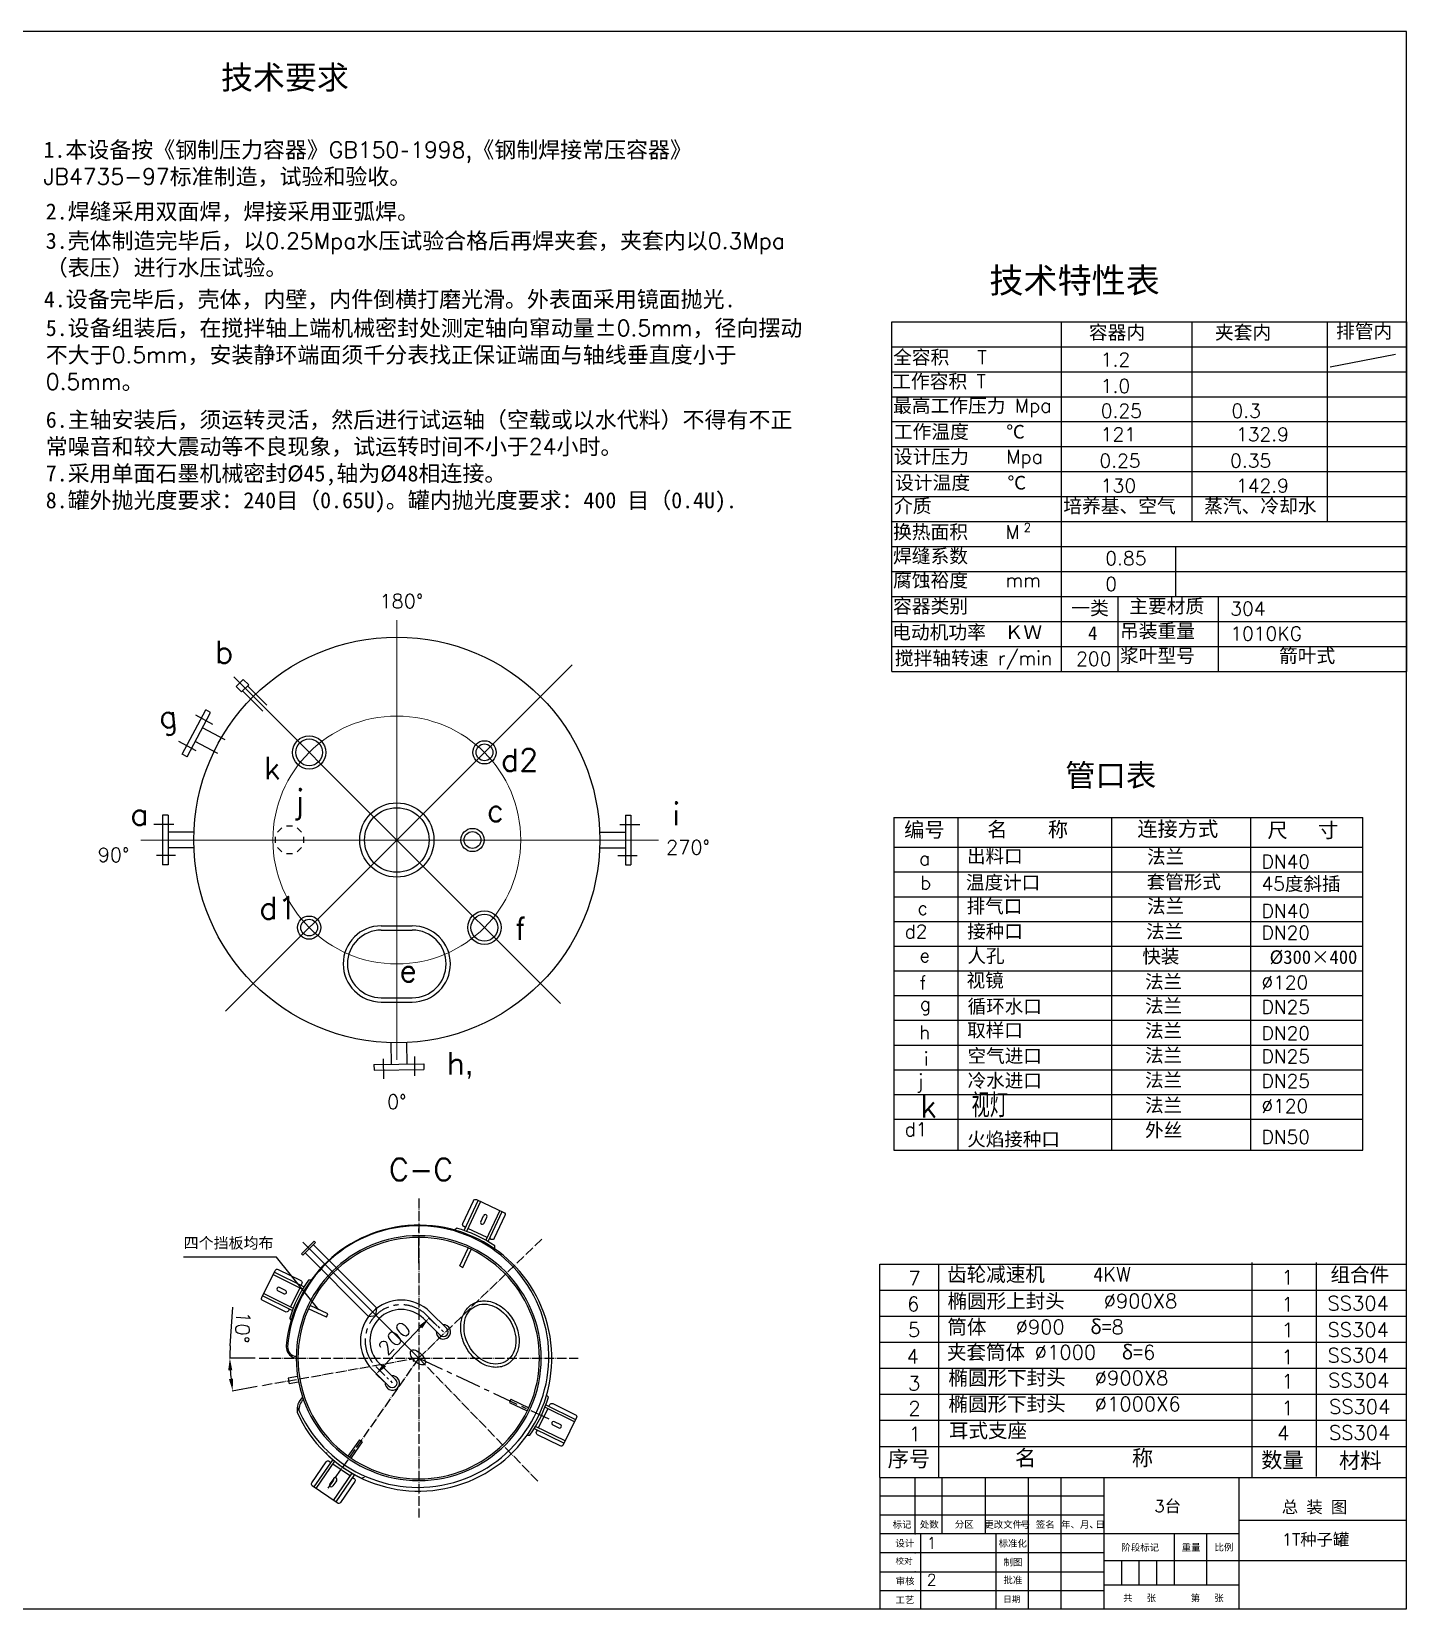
# Model space of a CAD drawing. Header units: millimetres. Extents: x -15295 to -9807, y 801 to 4683.
# Drawn here: x -13188 to -9807, y 801 to 4683 of the extents above; entities that cross this region are included whole.
import ezdxf

# ---------------------------------------------------------------- set-up
doc = ezdxf.new("R2010")
doc.units = ezdxf.units.MM
for name, pattern in [('ACAD_ISO04W100', [30.5, 24, -3, 0.5, -3]), ('CENTER', [50.8, 31.75, -6.35, 6.35, -6.35]), ('CENTERX2', [101.6, 63.5, -12.7, 12.7, -12.7])]:
    doc.linetypes.add(name, pattern=pattern)
for name, color, linetype, lineweight in [('2', 1, 'Continuous', 9), ('4', 6, 'Continuous', 13), ('中心线', 1, 'CENTERX2', 13)]:
    doc.layers.add(name, color=color, linetype=linetype, lineweight=lineweight)
doc.layers.add('点划线', color=1, linetype='CENTERX2')
doc.styles.add('Fs', font='SIMFANG.TTF')
doc.styles.add('KT', font='romanc', dxfattribs={"width": 0.8, "bigfont": 'kt'})
doc.styles.get("Standard").update_dxf_attribs({"font": 'txt.shx', "height": 35})
doc.dimstyles.new('ISO-25', dxfattribs={"dimtxt": 1, "dimasz": 30, "dimexe": 1.25, "dimexo": 10, "dimgap": 10, "dimtad": 1, "dimtxsty": 'Standard', "dimcen": 2.5, "dimadec": 0, "dimazin": 0, "dimtfac": 1, "dimtmove": 0, "dimatfit": 3, "dimfxl": 0, "dimarcsym": 0})

# ---------------------------------------------------------------- blocks, each defined once
blk = doc.blocks.new('*D205')
at = {"color": 0, "lineweight": -2}
for p, q in [((-12699.5, 1449.1), (-12693.3, 1544.8)), ((-12638.2, 1419.2), (-12701.7, 1419.2)), ((-12632.9, 1349), (-12694.6, 1338.1))]:
    blk.add_line(p, q, dxfattribs=at)
for start, end in [(176.2991, 180), (183.7009, 186.3247)]:
    blk.add_arc((-12235.9, 1419.2), 464.5, start, end, dxfattribs=at)
at = {"color": 0}
for points in [[(-12704.5, 1389), (-12694.5, 1389.3), (-12700.5, 1419.2)], [(-12692.7, 1368.7), (-12702.6, 1367.3), (-12693.4, 1338.3)]]:
    blk.add_solid(points, dxfattribs=at)
at = {"layer": 'Defpoints', "color": 0}
for p in [(-12628.2, 1419.2), (-12235.9, 1419.2), (-11843.3, 1419.2), (-12697.3, 1365.1), (-12623, 1350.7)]:
    blk.add_point(p, dxfattribs=at)
at = {"color": 0, "lineweight": 25, "insert": (-12669, 1495.2), "char_height": 35, "attachment_point": 5, "rotation": 266.2991}
blk.add_mtext('10°', dxfattribs=at)
blk = doc.blocks.new('*D327')
at = {"color": 0, "lineweight": -2}
for p, q in [((-12190.6, 1498.6), (-12211.5, 1518.3)), ((-12231.2, 1495.6), (-12319.9, 1401.6)), ((-12320.6, 1361), (-12341.4, 1380.7))]:
    blk.add_line(p, q, dxfattribs=at)
at = {"color": 0}
for points in [[(-12234.8, 1499), (-12227.5, 1492.2), (-12210.6, 1517.4)], [(-12323.6, 1405.1), (-12316.3, 1398.2), (-12340.5, 1379.8)]]:
    blk.add_solid(points, dxfattribs=at)
at = {"layer": 'Defpoints', "color": 0}
for p in [(-12183.4, 1491.7), (-12340.5, 1379.8), (-12313.3, 1354.1)]:
    blk.add_point(p, dxfattribs=at)
at = {"color": 0, "insert": (-12295.5, 1467.5), "char_height": 35, "attachment_point": 5, "rotation": 46.6326}
blk.add_mtext('200', dxfattribs=at)
blk = doc.blocks.new('_None')

msp = doc.modelspace()

# ---------------------------------------------------------------- linework, layer by layer
for p, q in [((-9806.529, 4682.923), (-15295.089, 4682.923)), ((-9806.529, 802.123), (-9806.529, 4682.923)), ((-11072.403, 3108.72), (-11072.403, 3968.88)), ((-11072.403, 3968.88), (-9806.529, 3968.88)), ((-10654.882, 3108.72), (-10654.882, 3968.88)), ((-10333.566, 3477.138), (-10333.566, 3968.88)), ((-10000.435, 3477.138), (-10000.435, 3968.88)), ((-9806.529, 3968.88), (-9806.529, 3108.72)), ((-11072.403, 3907.44), (-9806.529, 3907.44)), ((-9994.247, 3857.833), (-9833.825, 3888.938)), ((-11072.403, 3846), (-9806.529, 3846)), ((-11072.403, 3784.56), (-9806.529, 3784.56)), ((-11072.403, 3723.12), (-9806.529, 3723.12)), ((-11072.403, 3661.68), (-9806.529, 3661.68)), ((-11072.403, 3600.24), (-9806.529, 3600.24)), ((-11072.403, 3538.8), (-9806.529, 3538.8)), ((-11072.403, 3477.36), (-9806.529, 3477.36)), ((-11072.403, 3415.92), (-9806.529, 3415.92)), ((-10373.53, 3293.04), (-10373.53, 3415.92)), ((-11072.403, 3354.48), (-9806.529, 3354.48)), ((-11072.403, 3293.04), (-9806.529, 3293.04)), ((-10516.413, 3290.781), (-10516.413, 3108.72)), ((-10269.278, 3290.781), (-10269.278, 3108.72)), ((-11072.403, 3231.6), (-9806.529, 3231.6)), ((-11072.403, 3170.16), (-9806.529, 3170.16)), ((-11072.403, 3108.72), (-9806.529, 3108.72)), ((-12656.906, 3073.141), (-12609.707, 3025.905)), ((-12669.124, 3060.922), (-12619.35, 3011.108)), ((-12817.87, 2905.396), (-12759.934, 3013.761)), ((-12805.679, 2898.878), (-12747.743, 3007.243)), ((-12747.743, 3007.243), (-12759.934, 3013.761)), ((-12712.122, 2940.3), (-12767.659, 2969.992)), ((-12730.227, 2906.436), (-12785.764, 2936.129)), ((-12805.679, 2898.878), (-12817.87, 2905.396)), ((-12851.993, 2755.294), (-12865.817, 2755.294)), ((-12865.817, 2755.294), (-12865.817, 2632.414)), ((-12851.993, 2755.294), (-12851.993, 2632.414)), ((-11727.641, 2755.294), (-11727.641, 2632.414)), ((-11727.641, 2755.294), (-11713.817, 2755.294)), ((-11713.817, 2755.294), (-11713.817, 2632.414)), ((-11067.222, 2748.992), (-9913.702, 2748.992)), ((-11067.222, 2748.992), (-11067.222, 2006.919)), ((-10909.852, 2748.992), (-10909.852, 1930.379)), ((-10531.589, 2748.992), (-10531.589, 1993.132)), ((-10189.998, 2748.992), (-10189.998, 1930.379)), ((-9913.702, 2006.919), (-9913.702, 2748.992)), ((-12789.017, 2713.054), (-12851.993, 2713.054)), ((-11790.617, 2713.054), (-11727.641, 2713.054)), ((-12789.017, 2674.654), (-12851.993, 2674.654)), ((-11790.617, 2674.654), (-11727.641, 2674.654)), ((-11067.222, 2676.001), (-9913.702, 2676.001)), ((-12851.993, 2632.414), (-12865.817, 2632.414)), ((-11727.641, 2632.414), (-11713.817, 2632.414)), ((-11067.222, 2615.175), (-9913.702, 2615.175)), ((-11067.222, 2554.35), (-9913.702, 2554.35)), ((-11067.222, 2493.524), (-9913.702, 2493.524)), ((-12327.948, 2482.706), (-12251.685, 2482.706)), ((-12327.948, 2472.277), (-12251.685, 2472.277)), ((-11067.222, 2432.698), (-9913.702, 2432.698)), ((-11067.222, 2371.873), (-9913.702, 2371.873)), ((-12327.948, 2305.711), (-12251.685, 2305.711)), ((-12327.948, 2295.282), (-12251.685, 2295.282)), ((-11067.222, 2311.047), (-9913.702, 2311.047)), ((-11067.222, 2250.222), (-9913.702, 2250.222)), ((-12304.411, 2194.833), (-12303.821, 2142.071)), ((-12266.013, 2195.187), (-12265.423, 2142.5)), ((-11067.222, 2189.396), (-9913.702, 2189.396)), ((-12346.058, 2141.598), (-12223.186, 2142.973)), ((-12346.058, 2141.598), (-12345.903, 2127.775)), ((-12223.186, 2142.973), (-12223.031, 2129.15)), ((-12345.903, 2127.775), (-12223.031, 2129.15)), ((-11067.222, 2128.57), (-9913.702, 2128.57)), ((-11067.222, 2067.745), (-9913.702, 2067.745)), ((-11067.222, 2006.919), (-9913.702, 2006.919)), ((-12134.989, 1645.83), (-12114.395, 1689.955)), ((-12127.159, 1642.178), (-12106.566, 1686.301)), ((-12134.992, 1645.831), (-12127.159, 1642.178)), ((-11101.583, 1650.074), (-9806.529, 1650.074)), ((-11101.583, 1125.274), (-11101.583, 1650.074)), ((-10957.607, 1650.074), (-10957.607, 1125.274)), ((-10186.548, 1654.503), (-10186.548, 1125.274)), ((-10028.844, 1654.503), (-10028.844, 1127.944)), ((-11101.583, 1586.074), (-9806.529, 1586.074)), ((-12463.104, 1520.211), (-12506.901, 1540.652)), ((-12459.452, 1528.042), (-12503.25, 1548.483)), ((-12463.105, 1520.208), (-12459.452, 1528.042)), ((-11101.583, 1522.074), (-9806.529, 1522.074)), ((-11101.583, 1458.074), (-9806.529, 1458.074)), ((-12534.094, 1373.823), (-12556.991, 1369.691)), ((-12556.991, 1369.691), (-12554.433, 1355.616)), ((-12531.572, 1359.595), (-12554.433, 1355.616)), ((-11101.583, 1394.074), (-9806.529, 1394.074)), ((-11101.583, 1330.074), (-9806.529, 1330.074)), ((-12009.369, 1317.718), (-12013.023, 1309.885)), ((-12013.023, 1309.885), (-11968.9, 1289.292)), ((-12009.371, 1317.715), (-11965.246, 1297.121)), ((-11101.583, 1266.074), (-9806.529, 1266.074)), ((-12381.963, 1217.774), (-12410.243, 1177.609)), ((-12375.051, 1212.886), (-12402.418, 1173.946)), ((-11101.583, 1202.074), (-9806.529, 1202.074)), ((-11101.583, 1125.274), (-9806.529, 1125.274)), ((-11101.583, 1125.274), (-11101.583, 802.123)), ((-11014.479, 986.622), (-11014.479, 1125.274)), ((-10948.103, 986.622), (-10948.103, 1125.274)), ((-10841.902, 986.622), (-10841.902, 1125.274)), ((-10735.7, 802.123), (-10735.7, 1125.274)), ((-10656.049, 802.123), (-10656.049, 1125.274)), ((-10549.848, 802.123), (-10549.848, 1125.274)), ((-10217.968, 802.123), (-10217.968, 1125.274)), ((-10549.848, 1079.179), (-11101.583, 1079.179)), ((-10549.848, 1033.085), (-11101.583, 1033.085)), ((-10217.968, 1020.023), (-9806.529, 1020.023)), ((-10217.968, 986.622), (-11101.583, 986.622)), ((-11001.204, 800.769), (-11001.204, 986.622)), ((-10815.351, 802.123), (-10815.351, 986.622)), ((-10377.27, 860.507), (-10377.27, 986.622)), ((-10297.619, 860.507), (-10297.619, 986.622)), ((-10549.848, 940.158), (-11101.583, 940.158)), ((-11101.583, 893.695), (-10549.848, 893.695)), ((-10217.968, 920.246), (-10549.848, 920.246)), ((-10506.703, 860.507), (-10506.703, 920.246)), ((-10463.559, 860.507), (-10463.559, 920.246)), ((-10420.415, 860.507), (-10420.415, 920.246)), ((-10377.27, 860.507), (-10377.27, 920.246)), ((-10216.891, 921.389), (-9806.529, 921.389)), ((-10217.968, 860.507), (-10549.848, 860.507)), ((-11101.583, 847.232), (-10549.848, 847.232)), ((-15295.089, 802.123), (-9806.529, 802.123))]:
    msp.add_line(p, q)
at = {"color": 3}
for p, q in [((-12583.292, 2713.544), (-12572.66, 2724.177)), ((-12561.072, 2728.91), (-12546.036, 2728.91)), ((-12534.495, 2724.064), (-12523.863, 2713.432)), ((-12588.138, 2686.967), (-12588.138, 2702.003)), ((-12519.129, 2701.845), (-12519.129, 2686.808)), ((-12572.772, 2664.747), (-12583.404, 2675.38)), ((-12546.195, 2659.901), (-12561.231, 2659.901)), ((-12523.975, 2675.268), (-12534.607, 2664.635)), ((-11067.222, 2006.919), (-11067.222, 1930.379)), ((-10531.589, 1993.132), (-10531.589, 1930.379)), ((-9913.787, 1930.379), (-9913.702, 2006.919)), ((-11067.222, 1930.379), (-9913.787, 1930.379)), ((-12235.834, 1419.052), (-12521.019, 1704.237)), ((-12381.963, 1217.774), (-12375.051, 1212.886)), ((-12462.095, 1182.591), (-12462.095, 1187.108)), ((-12376.268, 1123.438), (-12369.575, 1126.216))]:
    msp.add_line(p, q, dxfattribs=at)
at = {"lineweight": 25}
for p, q in [((-12083.262, 1754.513), (-12076.246, 1769.573)), ((-12075.173, 1750.741), (-12068.15, 1765.798)), ((-12147.354, 1735.276), (-12142.984, 1739.192)), ((-12048.698, 1689.285), (-12048.509, 1695.15)), ((-12563.36, 1585.512), (-12578.259, 1592.864)), ((-12501.337, 1610.631), (-12507.196, 1610.949)), ((-12567.308, 1577.507), (-12582.21, 1584.853)), ((-12549.483, 1513.009), (-12553.302, 1517.464)), ((-11920.605, 1327.256), (-11916.768, 1322.817)), ((-11906.431, 1254.81), (-11891.502, 1247.519)), ((-11902.516, 1262.831), (-11887.584, 1255.547)), ((-11968.35, 1229.437), (-11962.49, 1229.143)), ((-12445.056, 1123.337), (-12454.487, 1109.659)), ((-12437.707, 1118.272), (-12447.132, 1104.59))]:
    msp.add_line(p, q, dxfattribs=at)
at = {"linetype": 'ByBlock'}
for p, q in [((-12524.269, 1675.551), (-12492.818, 1707.002)), ((-12521.245, 1672.526), (-12524.269, 1675.551)), ((-12521.245, 1672.526), (-12489.794, 1703.978)), ((-12489.794, 1703.978), (-12492.818, 1707.002))]:
    msp.add_line(p, q, dxfattribs=at)
at = {"color": 0, "linetype": 'ByBlock'}
for p, q in [((-12515.574, 1678.197), (-12359.126, 1521.749)), ((-12495.464, 1698.307), (-12339.016, 1541.859)), ((-12359.126, 1521.749), (-12341.622, 1524.355)), ((-12341.622, 1524.355), (-12339.016, 1541.859)), ((-12224.189, 1516.189), (-12224.189, 1516.189)), ((-12224.189, 1516.189), (-12183.418, 1475.419)), ((-12207.858, 1532.52), (-12167.088, 1491.75)), ((-12333.456, 1406.922), (-12292.686, 1366.151)), ((-12250.802, 1413.424), (-12248.108, 1410.73)), ((-12349.787, 1390.591), (-12309.017, 1349.821))]:
    msp.add_line(p, q, dxfattribs=at)
at = {"color": 0, "linetype": 'CENTER'}
for p, q in [((-12216.024, 1524.355), (-12175.253, 1483.584)), ((-12341.622, 1398.757), (-12300.851, 1357.986))]:
    msp.add_line(p, q, dxfattribs=at)
msp.add_lwpolyline([(-12685.085, 3071.416), (-12671.857, 3058.189), (-12654.163, 3075.884), (-12667.39, 3089.111)], close=True)
at = {"lineweight": 25}
for points in [[(-12120.526, 1740.715), (-12124.993, 1742.797, -0.41421356), (-12127.605, 1749.973), (-12101.276, 1806.452, -0.41421356), (-12094.101, 1809.065), (-12026.422, 1777.515, -0.41421356), (-12023.81, 1770.339), (-12050.139, 1713.86, -0.41421356), (-12057.315, 1711.248), (-12061.781, 1713.33)], [(-12554.332, 1539.95), (-12556.512, 1535.53, -0.41421356), (-12563.743, 1533.075), (-12619.63, 1560.638, -0.41421356), (-12622.085, 1567.87), (-12589.057, 1634.839, -0.41421356), (-12581.825, 1637.293), (-12525.938, 1609.73, -0.41421356), (-12523.483, 1602.499), (-12525.663, 1598.079)], [(-11915.646, 1300.336), (-11913.484, 1304.764, -0.41421356), (-11906.262, 1307.248), (-11850.263, 1279.915, -0.41421356), (-11847.779, 1272.693), (-11880.532, 1205.59, -0.41421356), (-11887.753, 1203.105), (-11943.753, 1230.439, -0.41421356), (-11946.237, 1237.66), (-11944.076, 1242.089)], [(-12398.666, 1125.674), (-12394.609, 1122.878, -0.41421356), (-12393.227, 1115.367), (-12428.59, 1064.059, -0.41421356), (-12436.1, 1062.677), (-12497.583, 1105.051, -0.41421356), (-12498.965, 1112.562), (-12463.602, 1163.871, -0.41421356), (-12456.091, 1165.253), (-12452.034, 1162.456)]]:
    msp.add_lwpolyline(points, format="xyb", dxfattribs=at)
for points in [[(-12124.05, 1733.156), (-12124.05, 1733.156), (-12089.634, 1806.983)], [(-12083.899, 1804.309), (-12118.079, 1730.989)], [(-12036.624, 1782.271), (-12070.804, 1708.951)], [(-12065.305, 1705.771), (-12065.305, 1705.771), (-12030.889, 1779.597)], [(-12067.516, 1716.003), (-12114.791, 1738.042)], [(-12594.035, 1624.744), (-12521.484, 1588.963)], [(-12518.183, 1594.39), (-12518.183, 1594.39), (-12591.236, 1630.419)], [(-12528.462, 1592.404), (-12551.533, 1545.624)], [(-12546.852, 1536.261), (-12546.852, 1536.261), (-12619.905, 1572.289)], [(-12617.107, 1577.964), (-12544.555, 1542.183)], [(-11941.3, 1247.775), (-11918.421, 1294.65)], [(-11852.716, 1262.579), (-11925.413, 1298.062)], [(-11923.14, 1303.994), (-11923.14, 1303.994), (-11849.94, 1268.265)], [(-11951.571, 1245.747), (-11951.571, 1245.747), (-11878.37, 1210.018)], [(-11875.595, 1215.704), (-11948.293, 1251.188)], [(-12447.301, 1169.323), (-12447.301, 1169.323), (-12493.525, 1102.255)], [(-12488.315, 1098.664), (-12442.408, 1165.272)], [(-12446.824, 1158.865), (-12403.876, 1129.265)], [(-12445.368, 1069.064), (-12399.461, 1135.672)], [(-12393.934, 1132.542), (-12393.934, 1132.542), (-12440.158, 1065.473)]]:
    msp.add_lwpolyline(points, dxfattribs=at)
for centre, radius in [((-12289.817, 2693.854), 499.234), ((-12505.388, 2909.419), 40.958), ((-12505.388, 2909.419), 32.958), ((-12074.158, 2909.512), 28.587), ((-12074.158, 2909.512), 20.587), ((-12103.587, 2693.854), 28.587), ((-12103.587, 2693.854), 20.587), ((-12505.385, 2478.285), 28.587), ((-12505.385, 2478.285), 20.587), ((-12074.248, 2478.285), 41.163), ((-12074.248, 2478.285), 33.163)]:
    msp.add_circle(centre, radius)
at = {"color": 3}
for radius in [91.305, 79.447]:
    msp.add_circle((-12289.817, 2693.854), radius, dxfattribs=at)
for centre, radius, start, end in [((-12327.948, 2388.994), 93.712, 90, 270), ((-12327.948, 2388.994), 83.283, 90, 270), ((-12251.685, 2388.994), 93.712, 270, 90), ((-12251.685, 2388.994), 83.283, 270, 90), ((-12235.936, 1419.052), 301.32, 90, 0), ((-12235.936, 1419.052), 297, 90, 0), ((-12235.936, 1419.052), 301.32, 0, 90), ((-12235.936, 1419.052), 297, 0, 90), ((-12234.365, 1419.816), 332.192, 55.979755, 74.03286), ((-12236.01, 1419.091), 332.192, 144.721506, 162.774611), ((-12234.461, 1419.888), 332.192, 324.956421, 343.009526), ((-12233.001, 1423.149), 332.192, 226.398247, 244.451352)]:
    msp.add_arc(centre, radius, start, end)
at = {"lineweight": 25}
for centre, radius, start, end in [((-12079.143, 1752.788), 4.466, 152.75202, 337.260595), ((-12072.197, 1767.686), 4.466, 334.994129, 155.018486), ((-12580.235, 1588.859), 4.466, 63.73588, 243.760237), ((-12565.493, 1581.588), 4.466, 241.493771, 66.002346), ((-12534.793, 1446.822), 27, 174.551396, 188.360465), ((-12533.767, 1446.973), 28.037, 188.360465, 262.851505), ((-12533.797, 1446.919), 24.636, 178.519325, 261.976503), ((-12493.999, 1292.252), 41.235, 131.950114, 188.978923), ((-12492.961, 1290.978), 37.828, 134.998087, 181.453289), ((-11904.314, 1258.743), 4.466, 61.728686, 246.237261), ((-11889.542, 1251.533), 4.466, 243.970795, 63.995152), ((-12450.81, 1107.124), 4.466, 145.412621, 325.436978), ((-12441.482, 1120.658), 4.466, 323.170512, 147.679087)]:
    msp.add_arc(centre, radius, start, end, dxfattribs=at)
at = {"color": 3}
for centre, radius, start, end in [((-12235.834, 1419.052), 327.246, 204.025404, 174.704692), ((-12237.604, 1422.868), 321.729, 202.596302, 175.712846)]:
    msp.add_arc(centre, radius, start, end, dxfattribs=at)
at = {"color": 0, "linetype": 'ByBlock'}
for centre, radius, start, end in [((-12278.823, 1461.556), 100.359, 45, 225), ((-12278.823, 1461.556), 77.264, 45, 225), ((-12175.253, 1483.584), 17.57, 176.087524, 93.912476), ((-12175.253, 1483.584), 11.547, 225, 45), ((-12300.851, 1357.986), 17.734, 175.627966, 94.372034), ((-12300.851, 1357.986), 11.547, 225, 45)]:
    msp.add_arc(centre, radius, start, end, dxfattribs=at)
at = {"color": 0, "linetype": 'CENTERX2'}
msp.add_arc((-12278.823, 1461.556), 88.811, 45, 225, dxfattribs=at)
at = {"color": 3}
msp.add_ellipse((-12060.701, 1478.166), major_axis=(37.087, -68.179), ratio=0.76147117, dxfattribs=at)
at = {"color": 0, "linetype": 'ByBlock'}
msp.add_ellipse((-12238.052, 1420.785), major_axis=(16.61, -16.61), ratio=0.4915936, dxfattribs=at)
at = {"color": 3}
msp.add_open_spline([(-12019.792, 1402.959), (-12017.201, 1404.369), (-12014.728, 1405.995), (-12008.937, 1410.531), (-12005.794, 1413.682), (-12000.265, 1420.703), (-11997.88, 1424.573), (-11993.93, 1432.862), (-11992.366, 1437.281), (-11990.081, 1446.498), (-11989.36, 1451.296), (-11988.76, 1461.111), (-11988.881, 1466.127), (-11990.126, 1477.966), (-11991.586, 1484.812), (-11995.885, 1498.21), (-11998.724, 1504.761), (-12005.609, 1517.188), (-12009.655, 1523.063), (-12018.723, 1533.791), (-12023.746, 1538.643), (-12034.494, 1547.019), (-12040.219, 1550.543), (-12052.061, 1556.014), (-12058.178, 1557.961), (-12069.186, 1559.863), (-12074.069, 1560.147), (-12083.643, 1559.54), (-12088.334, 1558.649), (-12097.281, 1555.703), (-12101.536, 1553.648), (-12109.378, 1548.48), (-12112.964, 1545.367), (-12119.295, 1538.265), (-12122.042, 1534.278), (-12126.602, 1525.636), (-12128.417, 1520.983), (-12131.08, 1511.217), (-12131.928, 1506.105), (-12132.66, 1495.623), (-12132.544, 1490.253), (-12131.373, 1479.454), (-12130.318, 1474.025), (-12127.323, 1463.306), (-12125.383, 1458.015), (-12120.695, 1447.767), (-12117.947, 1442.809), (-12111.745, 1433.408), (-12108.29, 1428.966), (-12100.797, 1420.766), (-12096.758, 1417.009), (-12088.236, 1410.328), (-12083.752, 1407.404), (-12074.493, 1402.519), (-12069.718, 1400.558), (-12060.047, 1397.707), (-12055.15, 1396.816), (-12045.431, 1396.184), (-12040.609, 1396.443), (-12031.267, 1398.141), (-12026.748, 1399.581), (-12021.586, 1402.016), (-12020.682, 1402.475), (-12019.792, 1402.959)], degree=3, knots=[0, 0, 0, 0, 0.12712337, 0.12712337, 0.31605155, 0.31605155, 0.50497972, 0.50497972, 0.6939079, 0.6939079, 0.88283607, 0.88283607, 1.07176424, 1.07176424, 1.32635976, 1.32635976, 1.58095529, 1.58095529, 1.83555081, 1.83555081, 2.09014633, 2.09014633, 2.34474185, 2.34474185, 2.59933737, 2.59933737, 2.80156917, 2.80156917, 3.00380097, 3.00380097, 3.20603278, 3.20603278, 3.40826458, 3.40826458, 3.61049638, 3.61049638, 3.81272819, 3.81272819, 4.01495999, 4.01495999, 4.21719179, 4.21719179, 4.4194236, 4.4194236, 4.6216554, 4.6216554, 4.8238872, 4.8238872, 5.02611901, 5.02611901, 5.22835081, 5.22835081, 5.43058261, 5.43058261, 5.63281442, 5.63281442, 5.83504622, 5.83504622, 6.03727802, 6.03727802, 6.23950983, 6.23950983, 6.28318531, 6.28318531, 6.28318531, 6.28318531], dxfattribs=at)
for p in [(-11014.479, 1079.548), (-11014.479, 1033.085), (-11014.479, 986.622), (-11014.479, 940.158), (-11014.479, 893.695), (-11014.479, 847.232)]:
    msp.add_point(p)
at = {"layer": '2'}
for p, q in [((-12289.817, 2153.27), (-12289.817, 3234.438)), ((-12289.817, 2693.854), (-11858.5, 3125.171)), ((-12289.817, 2693.854), (-12690.956, 3094.982)), ((-12919.53, 2693.854), (-11646.285, 2693.854)), ((-12289.817, 2693.854), (-12710.974, 2272.697)), ((-12289.817, 2693.854), (-11887.281, 2291.319))]:
    msp.add_line(p, q, dxfattribs=at)
msp.add_circle((-12289.817, 2693.854), 304.86, dxfattribs=at)
at = {"layer": '中心线', "linetype": 'ACAD_ISO04W100', "lineweight": 25}
for p, q in [((-11933.421, 1711.798), (-12235.936, 1419.154)), ((-12235.936, 1419.154), (-12623.007, 1350.725)), ((-12235.936, 1419.154), (-12461.086, 1096.976)), ((-11943.19, 1116.537), (-12235.834, 1419.052))]:
    msp.add_line(p, q, dxfattribs=at)
at = {"layer": '点划线'}
for p, q in [((-12742.524, 2978.326), (-12784.4, 3000.715)), ((-12783.045, 2912.903), (-12826.152, 2935.95)), ((-12838.645, 2732.254), (-12887.526, 2732.254)), ((-11740.989, 2732.254), (-11692.107, 2732.254)), ((-12833.756, 2655.454), (-12881.241, 2655.454)), ((-11745.877, 2655.454), (-11698.392, 2655.454)), ((-12323.169, 2155.203), (-12322.622, 2106.324)), ((-12246.428, 2160.951), (-12245.897, 2113.468)), ((-12235.936, 1652.551), (-12235.936, 1737.808))]:
    msp.add_line(p, q, dxfattribs=at)
at = {"layer": '点划线', "linetype": 'ACAD_ISO04W100'}
for p, q in [((-12235.936, 1811.636), (-12235.936, 1026.673)), ((-12628.418, 1419.154), (-11843.454, 1419.154))]:
    msp.add_line(p, q, dxfattribs=at)
at = {"layer": '点划线', "lineweight": 25}
msp.add_line((-12235.936, 1419.154), (-11915.941, 1269.372), dxfattribs=at)

# ---------------------------------------------------------------- texts
at = {"color": 3, "style": 'KT', "width": 0.8}
msp.add_text('视灯', height=58.7032, dxfattribs=at).set_placement((-10876.045, 2011.446))
at = {"style": 'Fs'}
for s, p in [('标记', (-11070.271, 1001.422)), ('处数', (-11003.357, 1001.646)), ('分区', (-10917.427, 1001.78)), ('更改文件', (-10844.858, 1001.321)), ('号', (-10755.855, 1000.429)), ('签名', (-10718.03, 1001.556)), ('年、月、', (-10656.049, 1001.466)), ('日', (-10571.469, 1001.601)), ('设计', (-11063.544, 955.228)), ('标准化', (-10809.611, 955.003)), ('阶段标记', (-10507.78, 945.002)), ('重量', (-10359.465, 945.092)), ('比例', (-10278.603, 945.316)), ('制图', (-10797.681, 908.72)), ('审核', (-11062.781, 862.167)), ('批准', (-10797.681, 864.774)), ('工艺', (-11063.275, 815.704)), ('共', (-10503.369, 820.567)), ('张', (-10445.545, 820.567)), ('第', (-10336.981, 820.612)), ('张', (-10279.157, 820.612))]:
    msp.add_text(s, height=16.594, dxfattribs=at).set_placement(p)
at = {"color": 3}
for s, p in [('1', (-10986.348, 950.189)), ('2', (-10986.348, 859.963))]:
    msp.add_text(s, height=28, dxfattribs=at).set_placement(p)
for s, insert, char_height, width, attachment_point in [('{\\fSimSun|b0|i0|c134|p54;技术要求}', (-12722.119, 4598.877), 57.6, 1667.54487, 1), ('{\\fSimSun|b0|i0|c134|p2;1.\\fSimSun|b0|i0|c134|p54;本设备按《钢制压力容器》}GB150{\\fSimSun|b0|i0|c134|p54;-}1998,{\\fSimSun|b0|i0|c134|p54;《钢制焊接常压容器》}JB4735-97{\\fSimSun|b0|i0|c134|p54;标准制造，试验和验收。^I}', (-13158.96, 4411.967), 39.6, 1844.68461, 1), ('{\\fSimSun|b0|i0|c134|p54;2.焊缝采用双面焊，焊接采用亚弧焊。^I}', (-13153.257, 4260.129), 39.6, 1089.22788, 1), ('{\\fSimSun|b0|i0|c134|p54;3.壳体制造完毕后，以}0.25Mpa{\\fSimSun|b0|i0|c134|p54;水压试验合格后再焊夹套，夹套内以}0.3Mpa{\\fSimSun|b0|i0|c134|p54;（表压）进行水压试验。}', (-13153.257, 4188.024), 39.6, 1853.09151, 1), ('{\\fSimSun|b0|i0|c134|p54;技术特性表}', (-10832.253, 4101.37), 61.44, 1778.71453, 1), ('{\\fSimSun|b0|i0|c134|p54;4.设备完毕后，壳体，内壁，内件倒横打磨光滑。外表面采用镜面抛光. }', (-13157.9, 4044.13), 39.6, 1838.98096, 1), ('{\\fSimSun|b0|i0|c134|p54;5.设备组装后，在搅拌轴上端机械密封处测定轴向窜动量±}0.5mm{\\fSimSun|b0|i0|c134|p54;，径向摆动不大于}0.5mm{\\fSimSun|b0|i0|c134|p54;，安装静环端面须千分表找正保证端面与轴线垂直度小于}0.5mm{\\fSimSun|b0|i0|c134|p54;。}', (-13153.257, 3973.387), 39.6, 1871.90554, 1), ('{\\fSimSun|b0|i0|c134|p54;容器内}', (-10587.465, 3959.596), 33.792, 1082.67274, 1), ('{\\fSimSun|b0|i0|c134|p54;夹套内}', (-10277.607, 3959.596), 33.792, 1082.67274, 1), ('{\\fSimSun|b0|i0|c134|p54;排管内}', (-9979.627, 3962.371), 33.792, 1082.67274, 1), ('{\\fSimSun|b0|i0|c134|p54;全容积   }T', (-11069.2, 3898.472), 33.792, 1082.67274, 1), ('1.2', (-10558.296, 3892.813), 33.792, 1082.67274, 1), ('{\\fSimSun|b0|i0|c134|p54;工作容积 }T', (-11071.405, 3838.98), 33.792, 1082.67274, 1), ('1.0', (-10558.296, 3828.004), 33.792, 1082.67274, 1), ('{\\fSimSun|b0|i0|c134|p54;最高工作压力 }Mpa', (-11069.2, 3779.488), 33.792, 1082.67274, 1), ('0.25', (-10558.296, 3766.607), 33.792, 1082.67274, 1), ('0.3', (-10236.98, 3766.607), 33.792, 1082.67274, 1), ('{\\fSimSun|b0|i0|c134|p54;6.主轴安装后，须运转灵活，然后进行试运轴（空载或以水代料）不得有不正常噪音和较大震动等不良现象，试运转时间不小于}24{\\fSimSun|b0|i0|c134|p54;小时。\\P7.\\fSimSun|b0|i0|c134|p6;采用单面石墨机械密封%%C45,轴为%%C48相连接。\\P8.罐外抛光度要求：240目（0.65U)。罐内抛光度要求：400 目（0.4U).}', (-13153.257, 3747.698), 39.6, 1862.49853, 1), ('{\\fSimSun|b0|i0|c134|p54;工作温度    ℃}', (-11067.252, 3715.27), 33.792, 1082.67274, 1), ('121', (-10558.296, 3708.62), 33.792, 1082.67274, 1), ('132.9', (-10225.878, 3708.62), 33.792, 1082.67274, 1), ('{\\fSimSun|b0|i0|c134|p54;设计压力    }Mpa', (-11066.995, 3653.894), 33.792, 1082.67274, 1), ('0.25', (-10561.71, 3643.811), 33.792, 1082.67274, 1), ('0.35', (-10240.393, 3643.811), 33.792, 1082.67274, 1), ('{\\fSimSun|b0|i0|c134|p54;设计温度    ℃}', (-11064.193, 3589.93), 33.792, 1082.67274, 1), ('130', (-10558.296, 3582.413), 33.792, 1082.67274, 1), ('142.9', (-10225.878, 3582.413), 33.792, 1082.67274, 1), ('{\\fSimSun|b0|i0|c134|p54;介质}', (-11066.995, 3532.707), 33.792, 1082.67274, 1), ('{\\fSimSun|b0|i0|c134|p54;培养基、空气}', (-10650.533, 3532.431), 33.792, 1082.67274, 1), ('{\\fSimSun|b0|i0|c134|p54;蒸汽、冷却水}', (-10304.101, 3532.431), 33.792, 1082.67274, 1), ('{\\fSimSun|b0|i0|c134|p54;换热面积    }M', (-11069.2, 3468.808), 33.792, 1082.67274, 1), ('2', (-10748.276, 3473.566), 21.504, 397.69979, 1), ('{\\fSimSun|b0|i0|c134|p54;焊缝系数}', (-11069.2, 3409.316), 33.792, 1082.67274, 1), ('0.85', (-10547.195, 3403.897), 33.792, 1082.67274, 1), ('{\\fSimSun|b0|i0|c134|p54;腐蚀裕度\u3000\u3000}mm', (-11069.2, 3349.824), 33.792, 1082.67274, 1), ('0', (-10547.195, 3340.753), 33.792, 1082.67274, 1), ('{\\fSimSun|b0|i0|c134|p54;容器类别}', (-11069.2, 3285.926), 33.792, 1082.67274, 1), ('{\\fSimSun|b0|i0|c134|p54;一类}', (-10630.73, 3281.409), 33.792, 1082.67274, 1), ('{\\fSimSun|b0|i0|c134|p54;主要材质}', (-10488.341, 3285.926), 33.792, 1082.67274, 1), ('304', (-10239.906, 3280.108), 33.792, 1082.67274, 1), ('{\\fSimSun|b0|i0|c134|p54;电动机功率\u3000ＫＷ}', (-11071.405, 3222.027), 33.792, 1082.67274, 1), ('{\\fSimSun|b0|i0|c134|p54;吊装重量}', (-10510.942, 3224.945), 33.792, 1082.67274, 1), ('b', (-12692.178, 3183.629), 55, 494.42099, 3), ('{\\fSimSun|b0|i0|c134|p54;4}', (-10589.528, 3219.969), 33.792, 1082.67274, 1), ('1010KG', (-10239.906, 3218.668), 33.792, 1082.67274, 1), ('{\\fSimSun|b0|i0|c134|p54;搅拌轴转速 }r/min', (-11064.79, 3158.128), 33.792, 1082.67274, 1), ('200', (-10619.026, 3156.518), 33.792, 1082.67274, 1), ('{\\fSimSun|b0|i0|c134|p54;浆叶型号         箭叶式}', (-10511.166, 3163.964), 33.792, 1082.67274, 1), ('d2', (-11941.734, 2918.422), 55, 494.42099, 3), ('k', (-12616.447, 2898.208), 55, 494.42099, 1), ('{\\fSimSun|b0|i0|c134|p54;管口表}', (-10645.928, 2880.468), 54.74304, 637.14425, 1), ('j', (-12517.72, 2817.805), 55, 494.42099, 3), ('a', (-12900.148, 2785.128), 55, 494.42099, 3), ('c', (-12025.854, 2794.267), 55, 494.42099, 3), ('i', (-11592.926, 2785.128), 55, 494.42099, 3), ('{\\fSimSun|b0|i0|c134|p54;编号}', (-11041.895, 2737.275), 36.49536, 248.90049, 1), ('{\\fSimSun|b0|i0|c134|p54;名    称}', (-10837.535, 2738.139), 36.49536, 248.90049, 1), ('{\\fSimSun|b0|i0|c134|p54;连接方式}', (-10468.498, 2739.337), 36.49536, 248.90049, 1), ('{\\fSimSun|b0|i0|c134|p54;尺   寸}', (-10148.356, 2736.373), 36.49536, 248.90049, 1), ('a', (-11005.163, 2665.078), 33.454, 300.73453, 1), ('{\\fSimSun|b0|i0|c134|p54;出料口}', (-10887.437, 2671.078), 33.45408, 248.90049, 1), ('{\\fSimSun|b0|i0|c134|p54;法兰}', (-10444.556, 2669.129), 33.45408, 248.90049, 1), ('DN40', (-10162.866, 2657.436), 33.4541, 248.90049, 1), ('b', (-11002.833, 2605.566), 33.454, 231.99521, 1), ('{\\fSimSun|b0|i0|c134|p54;温度计口}', (-10889.91, 2606.205), 33.45408, 510.42482, 1), ('{\\fSimSun|b0|i0|c134|p54;套管形式}', (-10445.445, 2607.495), 33.45408, 248.90049, 1), ('45{\\fFangSong_GB2312|b0|i0|c134|p49;度斜插}', (-10162.866, 2602.87), 33.45408, 248.90049, 1), ('d1', (-12535.784, 2554.289), 55, 494.42099, 3), ('c', (-11009.205, 2543.259), 33.454, 326.51178, 1), ('{\\fSimSun|b0|i0|c134|p54;排气口}', (-10888.258, 2547.51), 33.45408, 248.90049, 1), ('{\\fSimSun|b0|i0|c134|p54;法兰}', (-10444.556, 2547.478), 33.45408, 248.90049, 1), ('DN40', (-10162.866, 2535.785), 33.4541, 248.90049, 1), ('f', (-11970.898, 2503.421), 55, 494.42099, 3), ('d2', (-11040.781, 2485.417), 33.4541, 472.58283, 1), ('{\\fSimSun|b0|i0|c134|p54;接种口}', (-10886.921, 2485.909), 33.45408, 248.90049, 1), ('{\\fSimSun|b0|i0|c134|p54;法兰}', (-10446.903, 2485.465), 33.45408, 248.90049, 1), ('DN20', (-10162.866, 2482.824), 33.4541, 248.90049, 1), ('e', (-11004.46, 2426.596), 33.454, 243.45176, 1), ('{\\fSimSun|b0|i0|c134|p54;人孔}', (-10886.258, 2425.541), 33.45408, 248.90049, 1), ('{\\fSimSun|b0|i0|c134|p54;快装}', (-10456.154, 2424.241), 33.45408, 248.90049, 1), ('{\\fSimSun|b0|i0|c134|p54;%%c300\\fSimSun|b0|i0|c134|p0;×400}', (-10143.114, 2422.507), 33.45408, 425.98195, 1), ('e', (-12240.86, 2399.907), 55, 494.42099, 3), ('{\\fSimSun|b0|i0|c134|p54;视镜}', (-10888.199, 2365.247), 33.45408, 248.90049, 1), ('f', (-11004.293, 2359.573), 33.454, 312.19108, 1), ('{\\fSimSun|b0|i0|c134|p54;法兰}', (-10449.336, 2362.143), 33.45408, 248.90049, 1), ('%%c120', (-10162.866, 2360.05), 33.4541, 248.90049, 1), ('g', (-11003.267, 2307.731), 33.454, 569.40778, 1), ('{\\fSimSun|b0|i0|c134|p54;循环水口}', (-10885.823, 2301.23), 33.45408, 248.90049, 1), ('{\\fSimSun|b0|i0|c134|p54;法兰}', (-10449.336, 2302.36), 33.45408, 248.90049, 1), ('DN25', (-10162.866, 2300.027), 33.4541, 248.90049, 1), ('h', (-11005.321, 2237.419), 33.454, 383.79453, 1), ('{\\fSimSun|b0|i0|c134|p54;取样口}', (-10886.977, 2242.558), 33.45408, 248.90049, 1), ('{\\fSimSun|b0|i0|c134|p54;法兰}', (-10449.336, 2241.611), 33.45408, 248.90049, 1), ('DN20', (-10162.866, 2235.35), 33.4541, 248.90049, 1), ('{\\fSimSun|b0|i0|c134|p54;空气进口}', (-10885.823, 2179.578), 33.45408, 422.85957, 1), ('{\\fSimSun|b0|i0|c134|p54;法兰}', (-10449.336, 2180.708), 33.45408, 248.90049, 1), ('DN25', (-10162.866, 2178.376), 33.4541, 248.90049, 1), ('{\\Ftxt.shx|c1;h\\f??|b0|i0|c0|p54;,}', (-12101.665, 2171.617), 55, 494.42099, 3), ('i', (-10993.444, 2172.173), 33.454, 317.91937, 1), ('j', (-11009.523, 2117.554), 33.454, 369.47385, 1), ('{\\fSimSun|b0|i0|c134|p54;冷水进口}', (-10885.823, 2118.753), 33.45408, 248.90049, 1), ('{\\fSimSun|b0|i0|c134|p54;法兰}', (-10449.336, 2119.883), 33.45408, 248.90049, 1), ('DN25', (-10162.866, 2117.55), 33.4541, 248.90049, 1), ('k', (-11001.825, 2066.465), 55, 494.42099, 1), ('{\\fSimSun|b0|i0|c134|p54;法兰}', (-10449.336, 2058.015), 33.45408, 248.90049, 1), ('%%c120', (-10162.866, 2055.922), 33.4541, 248.90049, 1), ('d1', (-11040.781, 1998.812), 33.4541, 472.58283, 1), ('{\\fSimSun|b0|i0|c134|p54;外丝}', (-10449.336, 1997.19), 33.45408, 248.90049, 1), ('DN50', (-10162.866, 1980.184), 33.4541, 248.90049, 1), ('{\\fSimSun|b0|i0|c134|p54;火焰接种口}', (-10886.921, 1974.613), 33.45408, 248.90049, 1), ('{\\H1.667x;C-C}', (-12308.666, 1910.032), 32.4, 291.85377, 1), ('{\\fSimSun|b0|i0|c134|p54;四个挡板均布}', (-12814.044, 1716.04), 27, 473.84201, 1), ('7', (-11031.794, 1632.966), 35.2, 979.13199, 1), ('{\\fSimSun|b0|i0|c134|p54;齿轮减速机     4}KW', (-10936.122, 1642.77), 35.2, 1127.78411, 1), ('1', (-10114.253, 1635.608), 35.2, 1522.61493, 1), ('{\\fSimSun|b0|i0|c134|p54;组合件}', (-9993.227, 1642.11), 35.2, 529.47934, 1), ('6', (-11034.528, 1569.841), 35.2, 940.31178, 1), ('{\\fSimSun|b0|i0|c134|p54;椭圆形上封头    }%%c900X8', (-10935.076, 1577.355), 35.2, 1127.78411, 1), ('1', (-10114.253, 1568.793), 35.2, 1522.61493, 1), ('SS304', (-10000.707, 1571.569), 35.2, 529.47934, 1), ('{\\fSimSun|b0|i0|c134|p54;筒体   }%%c900  {\\fSimSun|b0|i0|c134|p54;δ=}8', (-10935.562, 1513.482), 35.2, 1127.78411, 1), ('5', (-11032.681, 1506.486), 35.2, 1285.38033, 1), ('1', (-10113.479, 1505.891), 35.2, 1522.61493, 1), ('SS304', (-10000.654, 1506.404), 35.2, 529.47934, 1), ('4', (-11036.095, 1441.151), 35.2, 435.64903, 1), ('{\\fSimSun|b0|i0|c134|p54;夹套筒体 }%%c1000  {\\fSimSun|b0|i0|c134|p54;δ=}6', (-10936.619, 1451.008), 35.2, 1127.78411, 1), ('1', (-10113.697, 1439.737), 35.2, 1522.61493, 1), ('SS304', (-10000.654, 1443.811), 35.2, 529.47934, 1), ('3', (-11032.656, 1374.748), 35.2, 793.65764, 1), ('{\\fSimSun|b0|i0|c134|p54;椭圆形下封头   }%%c900X8', (-10932.89, 1387.978), 35.2, 1127.78411, 1), ('1', (-10114.231, 1379.349), 35.2, 1522.61493, 1), ('SS304', (-9999.279, 1381.961), 35.2, 529.47934, 1), ('{\\fSimSun|b0|i0|c134|p54;椭圆形下封头   }%%c1000X6', (-10932.89, 1323.891), 35.2, 1127.78411, 1), ('2', (-11031.672, 1312.959), 35.2, 970.50529, 1), ('1', (-10114.1, 1314.109), 35.2, 1522.61493, 1), ('SS304', (-9996.926, 1317.459), 35.2, 529.47934, 1), ('1', (-11030.712, 1250.137), 35.2, 1522.61493, 1), ('{\\fSimSun|b0|i0|c134|p54;耳式支座}', (-10931.74, 1258.435), 35.2, 529.47934, 1), ('4', (-10124.582, 1252.385), 35.2, 435.64903, 1), ('SS304', (-9997.208, 1253.58), 35.2, 529.47934, 1), ('{\\fSimSun|b0|i0|c134|p54;序号}', (-11082.532, 1190.376), 38.4, 143.97606, 1), ('{\\fSimSun|b0|i0|c134|p54;  名         称 }', (-10821.585, 1193.046), 38.4, 529.47934, 1), ('{\\fSimSun|b0|i0|c134|p54;数量}', (-10163.808, 1187.73), 38.4, 143.97606, 1), ('{\\fSimSun|b0|i0|c134|p54;材料}', (-9972.308, 1186.661), 38.4, 143.97606, 1), ('3{\\fSimSun|b0|i0|c134|p54;台}', (-10426.417, 1069.689), 29.50042, 409.56085, 1), ('{\\fSimSun|b0|i0|c134|p54;总 装 图}', (-10113.066, 1067.48), 29.50042, 409.56085, 1), ('1T{\\fSimSun|b0|i0|c134|p54;种子罐}', (-10113.338, 987.666), 29.50042, 409.56085, 1), ('{\\fSimSun|b0|i0|c134|p54;校对}', (-11063.149, 927.418), 14.93459, 113.95023, 1), ('{\\fSimSun|b0|i0|c134|p54;日期}', (-10797.99, 833.399), 14.93459, 100.54446, 1)]:
    msp.add_mtext(s, dxfattribs=dict(insert=insert, char_height=char_height, width=width, attachment_point=attachment_point))
at = {"color": 3, "char_height": 35, "attachment_point": 1}
for s, insert, width in [('180%%d', (-12332.763, 3298.976), 507.20535), ('270%%d', (-11627.624, 2693.283), 488.64912), ('90%%d', (-13025.531, 2674.741), 606.17224), ('0%%d', (-12313.958, 2067.317), 1084.24278)]:
    msp.add_mtext(s, dxfattribs=dict(at, insert=insert, width=width))
at = {"insert": (-12833.463, 3027.684), "char_height": 55, "width": 494.42099, "attachment_point": 3, "rotation": 6.308283}
msp.add_mtext('g', dxfattribs=at)

# ---------------------------------------------------------------- dimensions: what is measured, and where the dimension line sits
at = {"lineweight": 25}
dim = msp.add_angular_dim_2l(base=(-12697.304, 1365.089), line1=((-12235.936, 1419.154), (-12623.007, 1350.725)), line2=((-12628.24, 1419.154), (-11843.276, 1419.154)), dimstyle='ISO-25', dxfattribs=at)
dim.commit()
dim.dimension.update_dxf_attribs({"geometry": '*D205', "text_midpoint": (-12668.956, 1495.18)})
at = {"color": 3}
dim = msp.add_aligned_dim(p1=(-12183.362, 1491.693), p2=(-12313.313, 1354.117), distance=-37.434, text='200', dimstyle='ISO-25', override={"dimldrblk": 'None'}, dxfattribs=at)
dim.commit()
dim.dimension.update_dxf_attribs({"geometry": '*D327', "text_midpoint": (-12295.543, 1467.494)})

# ---------------------------------------------------------------- leaders
at = {"layer": '4'}
msp.add_leader([(-12481.351, 1538.262), (-12585.896, 1667.832), (-12814.491, 1667.832)], dimstyle='ISO-25', override={"dimgap": 0.625, "dimtad": 0, "dimldrblk": 'None'}, dxfattribs=at)

doc.saveas('drawing.dxf')
